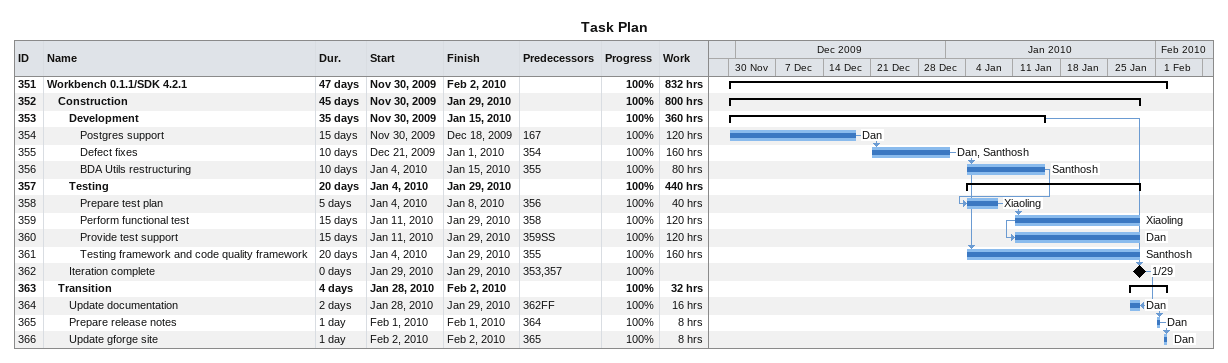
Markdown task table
Task Plan

| ID | Level | Task | Duration | Start | Finish | Predecessors | Resources | % complete | Work (h) |
|---|---|---|---|---|---|---|---|---|---|
| 351 | 1 | **Workbench 0.1.1/SDK 4.2.1** | 47d | 2009-11-30 | 2010-02-02 |  |  | 100 | 832 |
| 352 | 2 | **Construction** | 45d | 2009-11-30 | 2010-01-29 |  |  | 100 | 800 |
| 353 | 3 | **Development** | 35d | 2009-11-30 | 2010-01-15 |  |  | 100 | 360 |
| 354 | 4 | Postgres support | 15d | 2009-11-30 | 2009-12-18 | 167 | Dan | 100 | 120 |
| 355 | 4 | Defect fixes | 10d | 2009-12-21 | 2010-01-01 | 354 | Dan, Santhosh | 100 | 160 |
| 356 | 4 | BDA Utils restructuring | 10d | 2010-01-04 | 2010-01-15 | 355 | Santhosh | 100 | 80 |
| 357 | 3 | **Testing** | 20d | 2010-01-04 | 2010-01-29 |  |  | 100 | 440 |
| 358 | 4 | Prepare test plan | 5d | 2010-01-04 | 2010-01-08 | 356 | Xiaoling | 100 | 40 |
| 359 | 4 | Perform functional test | 15d | 2010-01-11 | 2010-01-29 | 358 | Xiaoling | 100 | 120 |
| 360 | 4 | Provide test support | 15d | 2010-01-11 | 2010-01-29 | 359SS | Dan | 100 | 120 |
| 361 | 4 | Testing framework and code quality framework | 20d | 2010-01-04 | 2010-01-29 | 355 | Santhosh | 100 | 160 |
| 362 | 3 | Iteration complete | 0d | 2010-01-29 | 2010-01-29 | 353, 357 |  | 100 |  |
| 363 | 2 | **Transition** | 4d | 2010-01-28 | 2010-02-02 |  |  | 100 | 32 |
| 364 | 3 | Update documentation | 2d | 2010-01-28 | 2010-01-29 | 362FF | Dan | 100 | 16 |
| 365 | 3 | Prepare release notes | 1d | 2010-02-01 | 2010-02-01 | 364 | Dan | 100 | 8 |
| 366 | 3 | Update gforge site | 1d | 2010-02-02 | 2010-02-02 | 365 | Dan | 100 | 8 |
